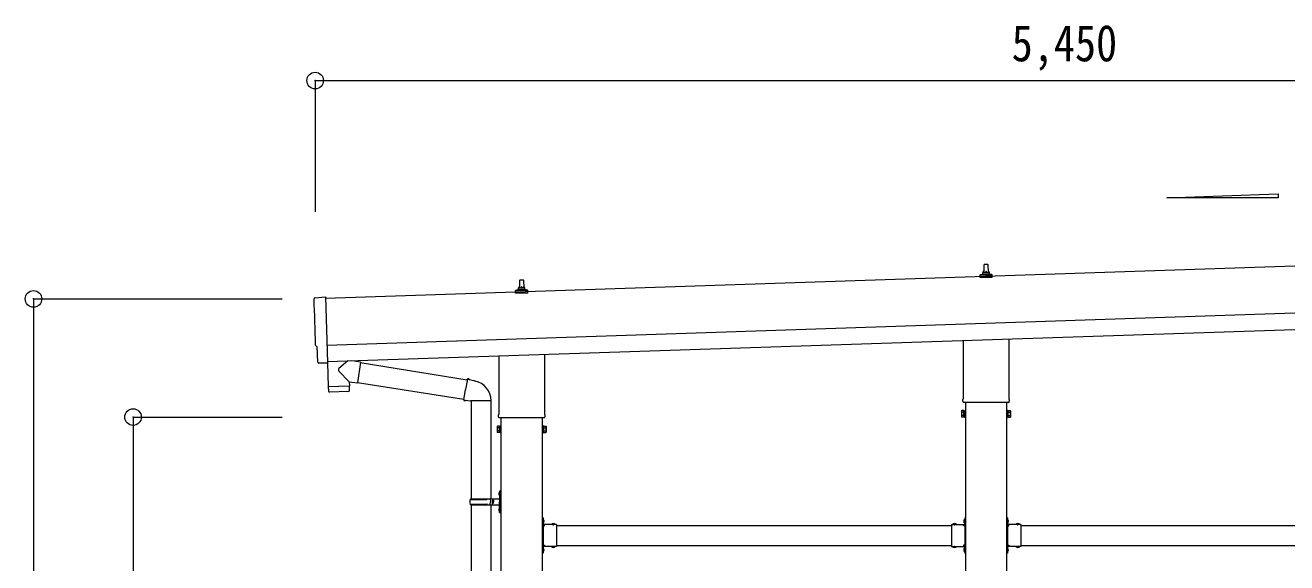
# Model space of a CAD drawing. Units: millimetres at full size, sheet at 1:50; details may follow other scales. Extents: x -14053 to 14053, y -9700 to 9700.
# Drawn here: x 5030 to 8833, y 2685 to 4304 of the extents above; entities that cross this region are included whole.
import ezdxf
from ezdxf.enums import TextEntityAlignment as Align

# ---------------------------------------------------------------- set-up
doc = ezdxf.new("R2010")
doc.units = ezdxf.units.MM
doc.header["$LTSCALE"] = 50
doc.header["$PDMODE"] = 32
doc.header["$PDSIZE"] = 50
doc.linetypes.add('USER7', pattern=[2, 1, -1])
for name, color, linetype, lineweight in [('0-2_建具', 4, 'Continuous', 9), ('0-7_ハッチ', 7, 'Continuous', 9), ('0-8_外構', 6, 'Continuous', 9), ('0-9_敷地', 7, 'Continuous', 9)]:
    doc.layers.add(name, color=color, linetype=linetype, lineweight=lineweight)
doc.styles.add('ＭＳ ゴシック', font='')
doc.styles.get('ＭＳ ゴシック').set_extended_font_data('MS Gothic')

msp = doc.modelspace()

# ---------------------------------------------------------------- linework, layer by layer
at = {"layer": '0-2_建具'}
for p, q in [((11317.77, 3660.21), (5934.76, 3480.78)), ((7920.4, 3559.73), (7921.13, 3583.25)), ((7922.13, 3584.23), (7930.68, 3584.23)), ((7931.68, 3583.25), (7932.4, 3559.73)), ((6522.13, 3537.56), (6530.68, 3537.56)), ((7908.15, 3544.23), (7908.15, 3551.94)), ((7944.65, 3544.23), (7908.15, 3544.23)), ((7908.54, 3552.73), (7944.27, 3552.73)), ((7908.92, 3552.91), (7915.64, 3554.54)), ((7916.02, 3554.73), (7936.79, 3554.73)), ((7916.4, 3555.51), (7916.4, 3559.73)), ((7917.4, 3559.73), (7935.4, 3559.73)), ((7936.4, 3555.51), (7936.4, 3559.73)), ((7943.89, 3552.91), (7937.17, 3554.54)), ((7944.65, 3544.23), (7944.65, 3551.94)), ((5939.42, 3340.86), (11322.43, 3520.29)), ((6508.15, 3497.56), (6508.15, 3505.27)), ((6508.54, 3506.06), (6544.27, 3506.06)), ((6508.92, 3506.25), (6515.64, 3507.87)), ((6516.02, 3508.06), (6536.79, 3508.06)), ((6516.4, 3508.85), (6516.4, 3513.06)), ((6517.4, 3513.06), (6535.4, 3513.06)), ((6520.4, 3513.06), (6521.13, 3536.58)), ((6531.68, 3536.58), (6532.4, 3513.06)), ((6536.4, 3508.85), (6536.4, 3513.06)), ((6543.89, 3506.25), (6537.17, 3507.87)), ((6544.65, 3497.56), (6544.65, 3505.27)), ((5941.09, 3290.88), (11324.1, 3470.32)), ((6544.65, 3497.56), (6508.15, 3497.56)), ((7858.1, 3180.24), (7858.1, 3354.79)), ((7994.7, 3359.34), (7994.7, 3180.24)), ((6594.7, 3312.67), (6594.7, 3133.57)), ((5921.59, 3286.46), (5914.67, 3286.59)), ((5941.18, 3288.12), (5941.22, 3287.12)), ((6458.1, 3133.57), (6458.1, 3308.12)), ((7856.4, 3171.47), (7856.4, 3176.97)), ((7994.34, 3167.97), (7858.47, 3167.97)), ((7863.9, 3167.97), (7863.9, 268.8)), ((7988.9, 268.8), (7988.9, 3167.97)), ((7996.4, 3176.97), (7996.4, 3171.47)), ((6456.4, 3124.8), (6456.4, 3130.3)), ((6594.34, 3121.3), (6458.47, 3121.3)), ((6463.9, 3121.3), (6463.9, 268.8)), ((6588.9, 268.8), (6588.9, 3121.3)), ((6596.4, 3130.3), (6596.4, 3124.8)), ((7852.4, 3141.97), (7853.16, 3143.28)), ((7852.4, 3141.97), (7852.4, 3124.97)), ((7852.4, 3124.97), (7853.16, 3123.65)), ((7859.4, 3138.37), (7853.16, 3138.37)), ((7859.4, 3128.56), (7853.16, 3128.56)), ((7859.4, 3123.65), (7853.16, 3123.65)), ((7861.9, 3124.27), (7859.4, 3124.27)), ((7990.9, 3124.27), (7993.4, 3124.27)), ((7993.4, 3138.37), (7999.65, 3138.37)), ((7993.4, 3128.56), (7999.65, 3128.56)), ((7993.4, 3123.65), (7999.65, 3123.65)), ((8000.4, 3141.97), (7999.65, 3143.28)), ((8000.4, 3124.97), (7999.65, 3123.65)), ((8000.4, 3141.97), (8000.4, 3124.97)), ((6452.4, 3095.3), (6453.16, 3096.61)), ((6452.4, 3095.3), (6452.4, 3078.3)), ((6459.4, 3091.71), (6453.16, 3091.71)), ((6459.4, 3081.89), (6453.16, 3081.89)), ((6593.4, 3091.71), (6599.65, 3091.71)), ((6593.4, 3081.89), (6599.65, 3081.89)), ((6600.4, 3095.3), (6599.65, 3096.61)), ((6600.4, 3095.3), (6600.4, 3078.3)), ((6452.4, 3078.3), (6453.16, 3076.98)), ((6459.4, 3076.98), (6453.16, 3076.98)), ((6461.9, 3077.6), (6459.4, 3077.6)), ((6590.9, 3077.6), (6593.4, 3077.6)), ((6593.4, 3076.98), (6599.65, 3076.98)), ((6600.4, 3078.3), (6599.65, 3076.98)), ((6590.9, 2819.8), (6588.9, 2819.8)), ((6588.9, 2819.8), (6588.9, 2799.8)), ((6590.9, 2819.8), (6590.9, 2799.8)), ((6591.41, 2815.7), (6590.9, 2815.7)), ((6590.9, 2815.7), (6590.9, 2803.9)), ((7861.4, 2815.7), (7861.9, 2815.7)), ((7861.9, 2819.8), (7863.9, 2819.8)), ((7861.9, 2819.8), (7861.9, 2799.8)), ((7861.9, 2815.7), (7861.9, 2803.9)), ((7863.9, 2819.8), (7863.9, 2799.8)), ((7990.9, 2819.8), (7988.9, 2819.8)), ((7988.9, 2819.8), (7988.9, 2799.8)), ((7990.9, 2819.8), (7990.9, 2799.8)), ((7991.41, 2815.7), (7990.9, 2815.7)), ((7990.9, 2815.7), (7990.9, 2803.9)), ((6588.9, 2812.8), (6590.9, 2812.8)), ((6588.9, 2806.8), (6590.9, 2806.8)), ((6630.9, 2799.8), (6590.9, 2799.8)), ((6590.9, 2795.8), (6590.9, 2737.8)), ((6627.8, 2799.8), (6616, 2799.8)), ((6627.8, 2800.31), (6627.8, 2799.8)), ((6630.9, 2799.8), (6630.9, 2733.8)), ((6630.9, 2796.8), (7821.9, 2796.8)), ((7821.9, 2799.8), (7821.9, 2733.8)), ((7821.9, 2799.8), (7861.9, 2799.8)), ((7825, 2800.31), (7825, 2799.8)), ((7825, 2799.8), (7836.8, 2799.8)), ((7863.9, 2812.8), (7861.9, 2812.8)), ((7863.9, 2806.8), (7861.9, 2806.8)), ((7861.9, 2795.8), (7861.9, 2737.8)), ((7988.9, 2812.8), (7990.9, 2812.8)), ((7988.9, 2806.8), (7990.9, 2806.8)), ((8030.9, 2799.8), (7990.9, 2799.8)), ((7990.9, 2795.8), (7990.9, 2737.8)), ((8027.8, 2799.8), (8016, 2799.8)), ((8027.8, 2800.31), (8027.8, 2799.8)), ((8030.9, 2799.8), (8030.9, 2733.8)), ((8030.9, 2796.8), (9221.9, 2796.8)), ((6588.9, 2733.8), (6588.9, 2713.8)), ((6588.9, 2726.8), (6590.9, 2726.8)), ((6588.9, 2720.8), (6590.9, 2720.8)), ((6590.9, 2713.8), (6588.9, 2713.8)), ((6594.9, 2736.8), (6589.4, 2736.8)), ((6590.9, 2735.8), (6594.9, 2735.8)), ((6590.9, 2733.8), (6590.9, 2713.8)), ((6630.9, 2733.8), (6590.9, 2733.8)), ((6591.41, 2729.7), (6590.9, 2729.7)), ((6590.9, 2729.7), (6590.9, 2717.9)), ((6627.8, 2733.8), (6616, 2733.8)), ((6627.8, 2733.29), (6627.8, 2733.8)), ((6630.9, 2736.8), (7821.9, 2736.8)), ((7821.9, 2733.8), (7861.9, 2733.8)), ((7825, 2733.29), (7825, 2733.8)), ((7825, 2733.8), (7836.8, 2733.8)), ((7857.9, 2736.8), (7863.4, 2736.8)), ((7861.9, 2735.8), (7857.9, 2735.8)), ((7861.4, 2729.7), (7861.9, 2729.7)), ((7861.9, 2733.8), (7861.9, 2713.8)), ((7861.9, 2729.7), (7861.9, 2717.9)), ((7863.9, 2726.8), (7861.9, 2726.8)), ((7863.9, 2720.8), (7861.9, 2720.8)), ((7861.9, 2713.8), (7863.9, 2713.8)), ((7863.9, 2733.8), (7863.9, 2713.8)), ((7988.9, 2733.8), (7988.9, 2713.8)), ((7988.9, 2726.8), (7990.9, 2726.8)), ((7988.9, 2720.8), (7990.9, 2720.8)), ((7990.9, 2713.8), (7988.9, 2713.8)), ((7994.9, 2736.8), (7989.4, 2736.8)), ((7990.9, 2735.8), (7994.9, 2735.8)), ((7990.9, 2733.8), (7990.9, 2713.8)), ((8030.9, 2733.8), (7990.9, 2733.8)), ((7991.41, 2729.7), (7990.9, 2729.7)), ((7990.9, 2729.7), (7990.9, 2717.9)), ((8027.8, 2733.8), (8016, 2733.8)), ((8027.8, 2733.29), (8027.8, 2733.8)), ((8030.9, 2736.8), (9221.9, 2736.8))]:
    msp.add_line(p, q, dxfattribs=at)
for points in [[(5903.09, 3483.16), (5934.59, 3485.86), (5941.18, 3288.12)], [(5911.73, 3289.49), (5910.16, 3336.49), (5909.56, 3336.47)], [(5922.33, 3286.76), (5922.97, 3287.41), (5941.22, 3287.12)], [(7859.4, 3123.65), (7859.4, 3143.28), (7853.16, 3143.28)], [(7859.4, 3124.27), (7859.4, 3142.67), (7861.9, 3142.67)], [(7993.4, 3124.27), (7993.4, 3142.67), (7990.9, 3142.67)], [(7993.4, 3123.65), (7993.4, 3143.28), (7999.65, 3143.28)], [(6459.4, 3076.98), (6459.4, 3096.61), (6453.16, 3096.61)], [(6459.4, 3077.6), (6459.4, 3096), (6461.9, 3096)], [(6593.4, 3077.6), (6593.4, 3096), (6590.9, 3096)], [(6593.4, 3076.98), (6593.4, 3096.61), (6599.65, 3096.61)], [(6591.41, 2815.7), (6591.41, 2803.9), (6590.9, 2803.9)], [(7861.4, 2815.7), (7861.4, 2803.9), (7861.9, 2803.9)], [(7991.41, 2815.7), (7991.41, 2803.9), (7990.9, 2803.9)], [(6594.9, 2796.8), (6589.4, 2796.8), (6589.4, 2736.8)], [(6590.9, 2795.8), (6594.9, 2795.8), (6594.9, 2797.8), (6590.9, 2797.8)], [(6627.8, 2800.31), (6616, 2800.31), (6616, 2799.8)], [(7825, 2800.31), (7836.8, 2800.31), (7836.8, 2799.8)], [(7861.9, 2795.8), (7857.9, 2795.8), (7857.9, 2797.8), (7861.9, 2797.8)], [(7857.9, 2796.8), (7863.4, 2796.8), (7863.4, 2736.8)], [(7994.9, 2796.8), (7989.4, 2796.8), (7989.4, 2736.8)], [(7990.9, 2795.8), (7994.9, 2795.8), (7994.9, 2797.8), (7990.9, 2797.8)], [(8027.8, 2800.31), (8016, 2800.31), (8016, 2799.8)], [(6590.9, 2737.8), (6594.9, 2737.8), (6594.9, 2735.8)], [(6591.41, 2729.7), (6591.41, 2717.9), (6590.9, 2717.9)], [(6627.8, 2733.29), (6616, 2733.29), (6616, 2733.8)], [(7825, 2733.29), (7836.8, 2733.29), (7836.8, 2733.8)], [(7861.9, 2737.8), (7857.9, 2737.8), (7857.9, 2735.8)], [(7861.4, 2729.7), (7861.4, 2717.9), (7861.9, 2717.9)], [(7990.9, 2737.8), (7994.9, 2737.8), (7994.9, 2735.8)], [(7991.41, 2729.7), (7991.41, 2717.9), (7990.9, 2717.9)], [(8027.8, 2733.29), (8016, 2733.29), (8016, 2733.8)]]:
    msp.add_lwpolyline(points, dxfattribs=at)
for points in [[(7861.9, 3122.97), (7861.9, 3143.97), (7863.9, 3143.97), (7863.9, 3122.97)], [(7990.9, 3122.97), (7990.9, 3143.97), (7988.9, 3143.97), (7988.9, 3122.97)], [(6461.9, 3076.3), (6461.9, 3097.3), (6463.9, 3097.3), (6463.9, 3076.3)], [(6590.9, 3076.3), (6590.9, 3097.3), (6588.9, 3097.3), (6588.9, 3076.3)]]:
    msp.add_lwpolyline(points, close=True, dxfattribs=at)
at = {"layer": '0-2_建具', "linetype": 'USER7'}
for points in [[(6593.52, 2812.3), (6590.74, 2810.94), (6590.13, 2809.8)], [(6593.52, 2807.3), (6590.74, 2808.65), (6590.13, 2809.8)], [(6619.4, 2802.41), (6620.76, 2799.63), (6621.9, 2799.02)], [(6624.4, 2802.41), (6623.05, 2799.63), (6621.9, 2799.02)], [(7828.4, 2802.41), (7829.76, 2799.63), (7830.9, 2799.02)], [(7833.4, 2802.41), (7832.05, 2799.63), (7830.9, 2799.02)], [(7859.29, 2812.3), (7862.07, 2810.94), (7862.68, 2809.8)], [(7859.29, 2807.3), (7862.07, 2808.65), (7862.68, 2809.8)], [(7993.52, 2812.3), (7990.74, 2810.94), (7990.13, 2809.8)], [(7993.52, 2807.3), (7990.74, 2808.65), (7990.13, 2809.8)], [(8019.4, 2802.41), (8020.76, 2799.63), (8021.9, 2799.02)], [(8024.4, 2802.41), (8023.05, 2799.63), (8021.9, 2799.02)], [(6593.52, 2726.3), (6590.74, 2724.94), (6590.13, 2723.8)], [(6593.52, 2721.3), (6590.74, 2722.65), (6590.13, 2723.8)], [(6619.4, 2731.19), (6620.76, 2733.97), (6621.9, 2734.57)], [(6624.4, 2731.19), (6623.05, 2733.97), (6621.9, 2734.57)], [(7828.4, 2731.19), (7829.76, 2733.97), (7830.9, 2734.57)], [(7833.4, 2731.19), (7832.05, 2733.97), (7830.9, 2734.57)], [(7859.29, 2726.3), (7862.07, 2724.94), (7862.68, 2723.8)], [(7859.29, 2721.3), (7862.07, 2722.65), (7862.68, 2723.8)], [(7993.52, 2726.3), (7990.74, 2724.94), (7990.13, 2723.8)], [(7993.52, 2721.3), (7990.74, 2722.65), (7990.13, 2723.8)], [(8019.4, 2731.19), (8020.76, 2733.97), (8021.9, 2734.57)], [(8024.4, 2731.19), (8023.05, 2733.97), (8021.9, 2734.57)]]:
    msp.add_lwpolyline(points, dxfattribs=at)
at = {"layer": '0-2_建具'}
for centre, radius, start, end in [((7922.13, 3583.23), 1, 90, 178.60509), ((7930.68, 3583.23), 1, 1.39491, 90), ((6522.13, 3536.56), 1, 90, 178.60509), ((6530.68, 3536.56), 1, 1.39491, 90), ((7909.15, 3551.94), 1, 103.62699, 180), ((7915.4, 3555.51), 1, 283.62699, 0), ((7920.49, 3559.09), 4.13, 90, 171.17633), ((7917.4, 3558.73), 1, 90, 180), ((7929.74, 3559.73), 4.83, 133.60282, 180), ((7923.07, 3559.73), 4.83, 0, 46.39718), ((7932.32, 3559.09), 4.13, 8.82367, 90), ((7935.4, 3558.73), 1, 0, 90), ((7937.4, 3555.51), 1, 180, 256.37301), ((7943.65, 3551.94), 1, 0, 76.37301), ((6509.15, 3505.27), 1, 103.62699, 180), ((6515.4, 3508.85), 1, 283.62699, 0), ((6520.49, 3512.43), 4.13, 90, 171.17633), ((6517.4, 3512.06), 1, 90, 180), ((6529.74, 3513.06), 4.83, 133.60282, 180), ((6523.07, 3513.06), 4.83, 0, 46.39718), ((6532.32, 3512.43), 4.13, 8.82367, 90), ((6535.4, 3512.06), 1, 0, 90), ((6537.4, 3508.85), 1, 180, 256.37301), ((6543.65, 3505.27), 1, 0, 76.37301), ((7860.4, 3176.97), 4, 125.09963, 180), ((7860.4, 3171.47), 4, 180, 194.47751), ((7860.4, 3171.47), 4, 194.47751, 241.04498), ((7992.4, 3171.47), 4, 298.95502, 345.52249), ((7992.4, 3176.97), 4, 0, 54.90037), ((7992.4, 3171.47), 4, 345.52249, 0), ((6460.4, 3130.3), 4, 125.09963, 180), ((6460.4, 3124.8), 4, 180, 194.47751), ((6460.4, 3124.8), 4, 194.47751, 241.04498), ((6592.4, 3124.8), 4, 298.95502, 345.52249), ((6592.4, 3130.3), 4, 0, 54.90037), ((6592.4, 3124.8), 4, 345.52249, 0), ((7856.75, 3140.83), 4.34, 145.61575, 214.38425), ((7856.75, 3126.1), 4.34, 145.61575, 214.38425), ((7868.65, 3133.47), 16.24, 162.41205, 197.58795), ((7984.16, 3133.47), 16.24, 342.41205, 17.58795), ((7996.06, 3140.83), 4.34, 325.61575, 34.38425), ((7996.06, 3126.1), 4.34, 325.61575, 34.38425), ((6456.75, 3094.16), 4.34, 145.61575, 214.38425), ((6456.75, 3079.44), 4.34, 145.61575, 214.38425), ((6468.65, 3086.8), 16.24, 162.41205, 197.58795), ((6584.16, 3086.8), 16.24, 342.41205, 17.58795), ((6596.06, 3094.16), 4.34, 325.61575, 34.38425), ((6596.06, 3079.44), 4.34, 325.61575, 34.38425), ((6585.67, 2809.8), 8.23, 314.2189, 45.7811), ((7867.14, 2809.8), 8.23, 134.2189, 225.7811), ((7985.67, 2809.8), 8.23, 314.2189, 45.7811), ((6590.9, 2799.8), 2, 180, 270), ((6621.9, 2794.57), 8.23, 44.2189, 135.7811), ((7830.9, 2794.57), 8.23, 44.2189, 135.7811), ((7861.9, 2799.8), 2, 270, 0), ((7990.9, 2799.8), 2, 180, 270), ((8021.9, 2794.57), 8.23, 44.2189, 135.7811), ((6590.9, 2733.8), 2, 90, 180), ((6585.67, 2723.8), 8.23, 314.2189, 45.7811), ((6621.9, 2739.03), 8.23, 224.2189, 315.7811), ((7830.9, 2739.03), 8.23, 224.2189, 315.7811), ((7867.14, 2723.8), 8.23, 134.2189, 225.7811), ((7861.9, 2733.8), 2, 0, 90), ((7990.9, 2733.8), 2, 90, 180), ((7985.67, 2723.8), 8.23, 314.2189, 45.7811), ((8021.9, 2739.03), 8.23, 224.2189, 315.7811)]:
    msp.add_arc(centre, radius, start, end, dxfattribs=at)
for centre, major_axis, ratio, start_param, end_param in [((5903.35, 3480.17), (-3, -0.1), 0.99863, 4.7647489, 6.2979817), ((1142.48, 3251.01), (4760.73, 158.69), 0.99863, 6.2686928, 6.2979817), ((5909.42, 3340.87), (-4.4, -0.15), 0.99863, 6.2686928, 7.8539816), ((5914.73, 3289.6), (-2.11, -2.14), 0.9974, 5.5252311, 7.0411395), ((5921.62, 3287.46), (-0.704, -0.714), 0.9974, 0.7579542, 1.5707963)]:
    msp.add_ellipse(centre, major_axis=major_axis, ratio=ratio, start_param=start_param, end_param=end_param, dxfattribs=at)
at = {"layer": '0-7_ハッチ', "color": 4}
for p, q in [((8471.09, 3783.99), (8807.09, 3796.4)), ((8807.09, 3783.99), (8471.09, 3783.99)), ((8807.09, 3796.4), (8807.09, 3783.99))]:
    msp.add_line(p, q, dxfattribs=at)
at = {"layer": '0-8_外構'}
for p, q in [((5903.76, 4137.77), (5903.76, 3741.91)), ((5903.76, 4137.77), (11353.43, 4137.77)), ((5054.76, 3479.75), (5804.76, 3479.75)), ((5054.76, 3479.75), (5054.76, 768.8)), ((5354.76, 3123.8), (5804.76, 3123.8)), ((5354.76, 3123.8), (5354.76, 768.8))]:
    msp.add_line(p, q, dxfattribs=at)
for p in [(5903.76, 4137.77), (5054.76, 3479.75), (5354.76, 3123.8)]:
    msp.add_point(p, dxfattribs=at)
at = {"layer": '0-9_敷地'}
for p, q in [((6002.51, 3292.93), (5975.29, 3269.9)), ((6040.2, 3289.64), (6014.28, 3293.32)), ((6040.2, 3289.64), (6031.23, 3226.57)), ((6039.94, 3287.81), (6362.53, 3236.44)), ((6006.75, 3230.05), (5975.26, 3262.57)), ((6362.86, 3238.27), (6357.32, 3206.9)), ((6362.86, 3238.27), (6364, 3240.25)), ((6364, 3240.25), (6367.56, 3239.62)), ((6367.56, 3239.62), (6367.98, 3237.27)), ((6382.49, 3234.45), (6384.18, 3232.82)), ((6384.18, 3232.82), (6386.29, 3232.37)), ((5943.22, 3214.91), (5943.88, 3201.88)), ((6004.49, 3200.95), (5946.98, 3199.03)), ((5947.69, 3216.06), (5947.74, 3215.06)), ((6002.66, 3217.9), (6002.67, 3216.9)), ((6006.75, 3230.05), (6031.23, 3226.57)), ((6006.75, 3230.05), (6007.15, 3218.05)), ((6031.49, 3228.41), (6352.12, 3177.36)), ((6351.79, 3175.53), (6357.32, 3206.9)), ((6351.79, 3175.53), (6352.19, 3173.28)), ((6351.79, 3175.53), (6356.95, 3174.72)), ((6352.19, 3173.28), (6355.75, 3172.65)), ((6355.75, 3172.65), (6356.95, 3174.72)), ((6356.95, 3174.72), (6371.55, 3172.4)), ((6371.55, 3172.4), (6373.75, 3173.39)), ((6434.05, 3172.99), (6372.87, 3172.99)), ((6373.9, 3172.99), (6373.9, 2877.8)), ((6433.9, 3172.99), (6433.9, 2877.8)), ((6457.6, 2894.95), (6459.65, 2893.95)), ((6458.87, 2896.95), (6459.5, 2896.95)), ((6458.87, 2896.95), (6458.87, 2888.65)), ((6459.5, 2896.95), (6459.5, 2888.65)), ((6459.5, 2896.95), (6459.9, 2896.55)), ((6459.65, 2893.95), (6460.26, 2892.8)), ((6459.9, 2900.8), (6462.9, 2902.3)), ((6459.9, 2900.8), (6459.9, 2868.8)), ((6459.9, 2896.55), (6459.9, 2889.05)), ((6462.9, 2902.3), (6462.9, 2868.8)), ((6462.9, 2902.3), (6463.9, 2902.3)), ((6463.9, 2902.3), (6463.9, 2868.8)), ((6370.9, 2875.8), (6421.24, 2875.8)), ((6370.9, 2861.8), (6421.24, 2861.8)), ((6371.9, 2877.8), (6457.9, 2877.8)), ((6371.9, 2877.8), (6371.9, 2875.8)), ((6371.9, 2859.8), (6371.9, 2861.8)), ((6371.9, 2859.8), (6457.9, 2859.8)), ((6373.9, 2859.8), (6373.9, 1927.8)), ((6430.9, 2877.8), (6430.9, 2873.3)), ((6430.9, 2873.3), (6432.9, 2873.3)), ((6430.9, 2859.8), (6430.9, 2864.3)), ((6430.9, 2864.3), (6432.9, 2864.3)), ((6432.9, 2873.3), (6432.9, 2868.8)), ((6432.9, 2864.3), (6432.9, 2868.8)), ((6433.9, 2859.8), (6433.9, 1927.8)), ((6438.9, 2877.8), (6438.9, 2868.8)), ((6438.9, 2873.3), (6441.9, 2873.3)), ((6438.9, 2859.8), (6438.9, 2868.8)), ((6438.9, 2864.3), (6441.9, 2864.3)), ((6441.9, 2873.3), (6441.9, 2868.8)), ((6441.9, 2864.3), (6441.9, 2868.8)), ((6458.87, 2888.65), (6459.5, 2888.65)), ((6459.5, 2888.65), (6459.9, 2889.05)), ((6459.9, 2836.8), (6459.9, 2868.8)), ((6462.9, 2835.3), (6462.9, 2868.8)), ((6463.9, 2835.3), (6463.9, 2868.8)), ((6457.6, 2846.95), (6459.65, 2845.95)), ((6458.87, 2848.95), (6459.5, 2848.95)), ((6458.87, 2848.95), (6458.87, 2840.65)), ((6458.87, 2840.65), (6459.5, 2840.65)), ((6459.5, 2848.95), (6459.5, 2840.65)), ((6459.5, 2848.95), (6459.9, 2848.55)), ((6459.5, 2840.65), (6459.9, 2841.05)), ((6459.65, 2845.95), (6460.26, 2844.8)), ((6459.9, 2848.55), (6459.9, 2841.05)), ((6459.9, 2836.8), (6462.9, 2835.3)), ((6462.9, 2835.3), (6463.9, 2835.3))]:
    msp.add_line(p, q, dxfattribs=at)
for points in [[(5940.81, 3287.12), (5943.19, 3215.91), (6007.15, 3218.05)], [(6362.86, 3238.27), (6367.98, 3237.27), (6382.49, 3234.45)], [(6007.39, 3203.99), (6007.19, 3217.05), (5943.22, 3214.91)], [(6457.6, 2890.65), (6459.65, 2891.65), (6460.26, 2892.8)], [(6457.6, 2842.65), (6459.65, 2843.65), (6460.26, 2844.8)]]:
    msp.add_lwpolyline(points, dxfattribs=at)
for centre, radius, start, end in [((5978.67, 3266.22), 5, 132.56466, 226.88314), ((5946.88, 3202.03), 3, 182.90915, 271.95747), ((6004.39, 3203.95), 3, 271.90915, 0.90915), ((6373.75, 3173.39), 60.3, 359.62495, 78), ((6463.2, 2892.8), 6, 136.21765, 223.78235), ((6419.65, 2868.8), 49.25, 171.82876, 180.00002), ((6419.65, 2868.8), 49.25, 180.00002, 188.17127), ((6421.24, 2877.8), 2, 270, 359.99998), ((6421.24, 2859.8), 2, 0.00005, 90.00004), ((6457.9, 2879.8), 2, 270, 359.99998), ((6457.9, 2857.8), 2, 0.00005, 90.00004), ((6463.2, 2844.8), 6, 136.21765, 223.78235)]:
    msp.add_arc(centre, radius, start, end, dxfattribs=at)

# ---------------------------------------------------------------- texts
at = {"layer": '0-8_外構', "color": 7, "style": 'ＭＳ ゴシック', "width": 0.85}
msp.add_text('5,450', height=110, dxfattribs=at).set_placement((8003.6, 4162.77), align=Align.BOTTOM_LEFT)

doc.saveas('drawing.dxf')
